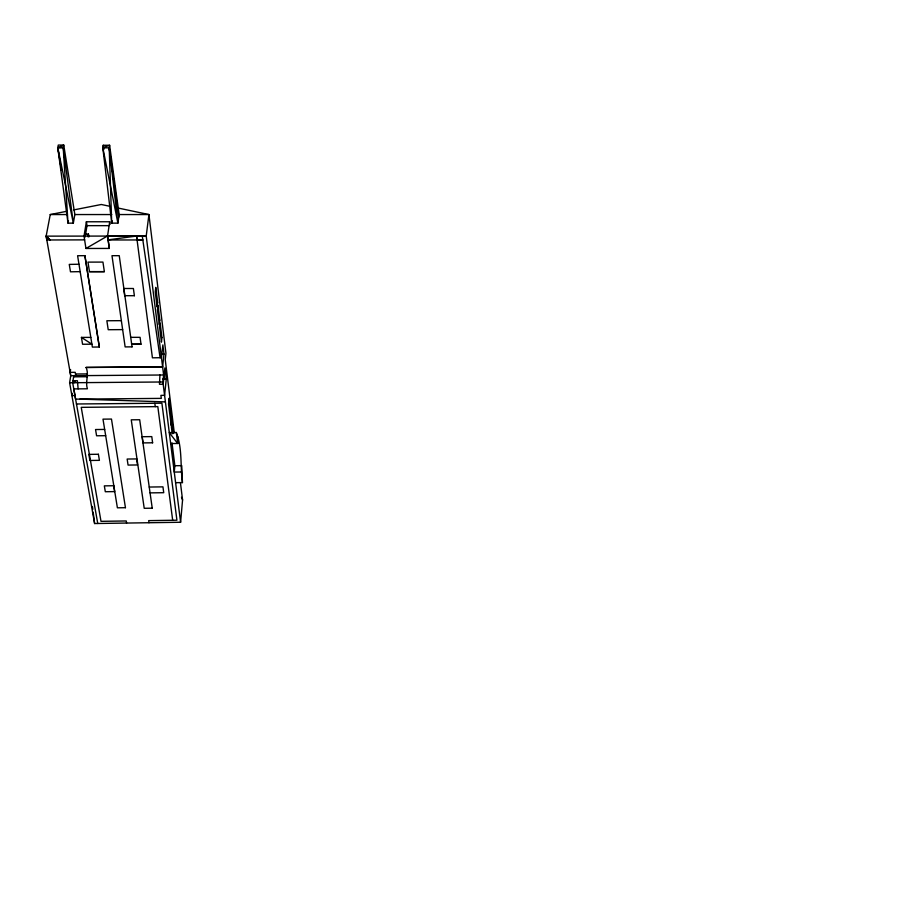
<?xml version="1.0" encoding="UTF-8"?>
<svg xmlns="http://www.w3.org/2000/svg" width="923" height="923" viewBox="0 0 923 923"><rect width="100%" height="100%" fill="white"/><g stroke="black" fill="none" stroke-linecap="round" stroke-linejoin="round"><path stroke-width="1.38" d="M70.16 372.292L70.736 375.719L69.617 382.745L94.608 523.537L180.596 522.256L182.569 499.943L180.447 482.764M175.601 482.671L182.442 482.591C180.181 466 182.512 448.405 176.328 432.518L169.278 432.599L177.666 443.49L170.663 443.559M172.001 442.925L174.862 465.723L174.262 472.068L181.15 471.988M178.254 437.144L177.666 443.49L176.328 432.518M159.944 375.026L159.483 384.28L163.175 384.245L164.894 367.942L166.278 379.03L164.582 395.344L160.902 395.379L161.294 398.378L75.571 399.151L73.828 388.906L87.408 388.791C84.985 381.684 89.358 374.519 86.081 367.412L162.621 366.835L163.994 354.04L162.863 344.902L161.479 357.686L152.422 357.824L136.558 236.046L46.15 236.138L70.736 375.719L163.636 374.992L162.898 381.984L180.596 522.256M160.094 357.766L142.246 235.965M130.731 337.333L140.077 337.333L141 344.187L131.551 344.244L141 344.175M137.077 240.026L136.569 235.919L107.553 235.953L85.954 248.472L84.016 236.092L86.393 221.774L109.699 221.762L110.068 224.358M99.326 347.048L84.904 255.671L77.601 255.729L92.381 347.083L99.338 347.002L84.904 255.671M104.357 271.65L89.473 271.65L87.973 262.12L102.938 262.086L104.357 271.65L89.473 271.65M112.087 220.678L111.718 223.135L117.902 223.135L119.148 214.551L109.618 145.28L103.249 145.269L102.834 147.83L117.902 223.135L109.214 147.853L109.618 145.28L102.811 147.68L111.718 223.135L109.214 147.853L102.834 147.83M90.812 337.391L81.432 337.403L82.574 344.256L91.931 344.198L81.432 337.403M142.753 239.968L108.095 239.968L107.553 235.953L109.699 221.762M74.694 382.71L75.005 380.749M73.794 375.696L72.686 382.722L97.757 523.491M72.236 393.313L71.89 395.563L74.936 395.529M70.136 372.454L70.598 369.569M87.997 236.773L88.435 234.073L85.562 234.073M84.651 239.876L46.854 239.98L46.15 236.138L50.257 214.551L66.814 211.286M85.124 237.038L87.004 225.662L86.393 221.774M80.186 271.639L70.494 271.812L69.26 264.405L78.986 264.232M68.44 220.759L68.014 223.158L73.332 223.147L74.844 214.494L63.745 145.073L58.276 145.061L57.768 147.692L68.014 223.158L63.214 147.553L57.768 147.692L61.46 170.374M63.249 147.703L63.745 145.073L57.768 147.692L73.332 223.147L63.214 147.553L57.768 147.692M73.713 209.925L101.299 204.491L109.71 206.267M149.238 487.044L162.944 486.859L163.729 492.697L150.068 492.882M174.862 465.723L181.727 465.642L182.442 482.591M104.668 429.437L95.542 429.53L96.592 435.783L105.683 435.691M87.143 373.919L87.42 375.592L87.131 373.919L75.513 374L75.801 375.649L75.213 372.315L70.148 372.361M73.621 376.838L87.258 376.722M162.633 379.053L166.278 379.03M73.055 380.761L77.382 380.726L78.143 388.871M69.617 382.745L162.898 381.984M76.424 403.986L161.906 403.201L176.916 520.203L148.684 520.63L148.984 522.73M161.548 354.063L163.994 354.04M86.058 367.481L162.621 366.904M121.351 320.662L106.86 320.754L108.222 329.707L122.644 329.615M134.377 295.718L124.686 295.695L123.67 288.495L133.397 288.507L134.377 295.729M136.569 235.919L146.215 235.965M137.077 239.865L142.742 239.865M85.954 248.472L109.329 248.425L107.553 235.953M50.257 214.551L67.425 214.551M74.567 214.551L111.752 214.551M118.894 214.551L148.926 214.551L165.932 353.232L165.252 359.682L174.262 432.668M87.004 225.662L108.879 225.65M79.92 399.117L165.413 401.897M118.109 208.044L148.926 214.551L146.215 236.034L163.913 377.253M145.915 235.965L136.558 236.046L108.118 239.853L109.329 248.425M181.485 497.266L182.569 499.943M126.589 523.064L126.255 520.964L100.999 521.333L81.236 407.343L157.821 406.628L172.682 520.272M88.435 234.073L88.873 236.876M103.249 145.269L103.849 149.503M109.214 147.853L118.767 217.147M154.822 403.27L155.272 406.651M92.438 506.508L92.796 509.346M93.154 512.184L94.608 523.537M172.232 433.787L171.378 426.853L171.943 421.061L173.489 433.533M171.77 419.607L171.205 425.399L168.54 404.066L169.128 398.274L171.77 419.607M161.952 337.53L161.444 342.145L159.644 327.63L160.152 323.015L161.952 337.53M159.817 320.131L159.31 324.734L157.464 309.943L157.995 305.34L159.817 320.131M157.648 302.409L157.118 307.013L155.249 291.945L155.779 287.353L157.648 302.409M113.702 485.74L104.334 485.867L105.314 491.728L114.66 491.601L113.702 485.74M125.447 507.696L117.394 507.812L102.995 419.146L111.475 419.065L125.447 507.696M152.237 508.192L144.219 508.296L131.251 419.827L139.685 419.746L152.237 508.192M152.618 442.798L143.053 442.902L142.177 436.717L151.776 436.614L152.618 442.798M98.392 454.266L88.839 454.381L89.889 460.462L99.419 460.346L98.392 454.266M136.65 458.927L127.155 459.043L128.066 465.077L137.527 464.961L136.65 458.927M132.058 346.863L125.136 346.91L111.983 255.694L119.252 255.683L132.058 346.863M50.142 239.98L46.15 236.138L50.188 240.038"/></g></svg>
